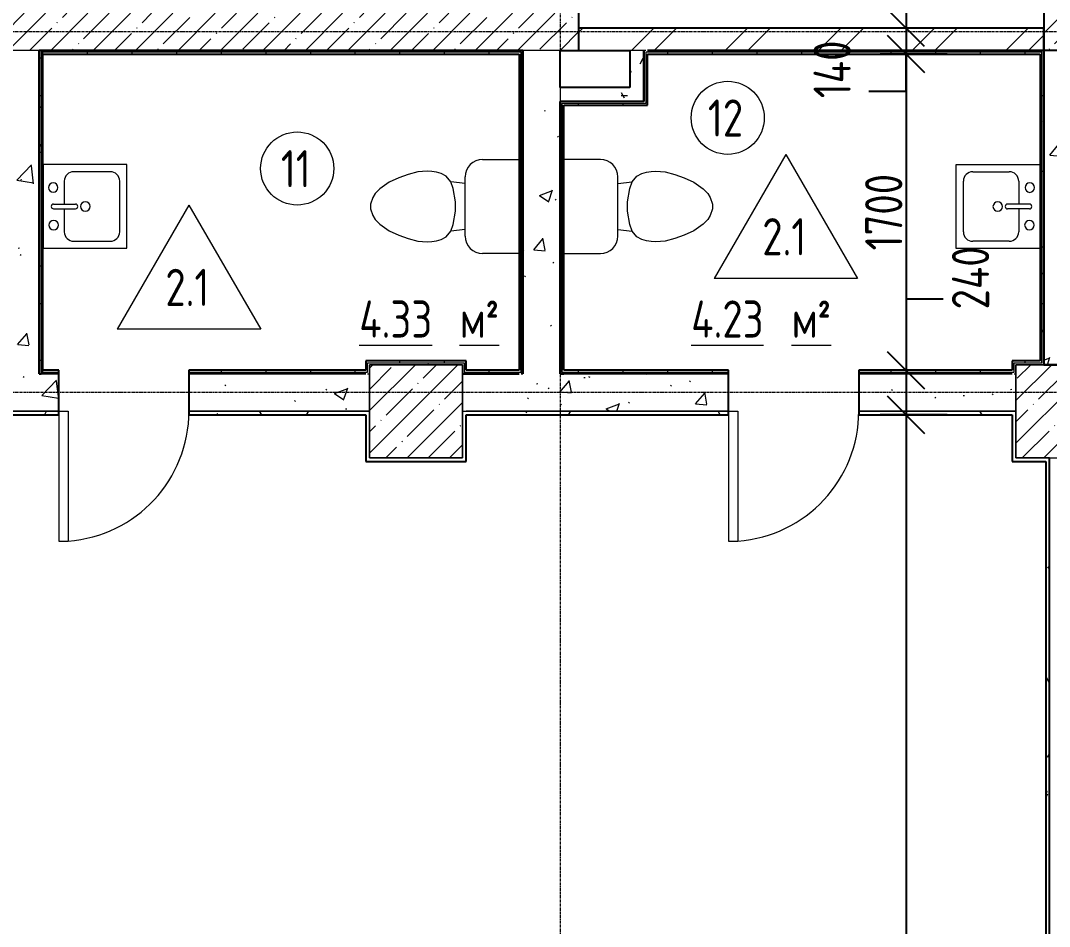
# Model space of a CAD drawing. Header units: millimetres. Extents: x -11854 to 4360091, y -19344 to 4989148.
# Drawn here: x 32643 to 38173, y 11977 to 16847 of the extents above; entities that cross this region are included whole.
import ezdxf

# ---------------------------------------------------------------- set-up
doc = ezdxf.new("R2010")
doc.units = ezdxf.units.MM
doc.linetypes.add('Линия сетки', pattern=[22.225, 12.7, -3.175, 3.175, -3.175])
doc.layers.get('0').update_dxf_attribs({"color": 254})
doc.layers.get('Defpoints').update_dxf_attribs({"color": 254})
for name, color, linetype, lineweight in [('A-ANNO-DIMS', 254, 'Continuous', 9), ('A-AREA-IDEN', 254, 'Continuous', 9), ('A-DOOR', 254, 'Continuous', 9), ('A-WALL', 254, 'Continuous', 9), ('P-SANR-FIXT', 254, 'Continuous', 9), ('S-GRID', 254, 'Continuous', 9)]:
    doc.layers.add(name, color=color, linetype=linetype, lineweight=lineweight)
doc.styles.add('ISOCPEUR', font='isocpeur.ttf', dxfattribs={"width": 0.8, "height": 200})
doc.styles.add('ISOCPEUR_B', font='', dxfattribs={"width": 0.8, "height": 200})
doc.styles.add('ISOCPEUR_B_1', font='', dxfattribs={"width": 0.8, "height": 200})
doc.styles.get('ISOCPEUR_B').set_extended_font_data('ISOCPEUR', bold=True)
doc.styles.get('ISOCPEUR_B_1').set_extended_font_data('ISOCPEUR', bold=True)
doc.dimstyles.new('2_0_мм_ISOCPEUR', dxfattribs={"dimscale": 304.8, "dimtxt": 199.196235, "dimasz": 0.656168, "dimexe": 0.459318, "dimexo": 0.625, "dimgap": 0.065617, "dimtad": 1, "dimdec": 0, "dimtxsty": 'ISOCPEUR', "dimblk1": 'OBLIQUE', "dimblk2": 'OBLIQUE', "dimsah": 1, "dimcen": 2.5, "dimdle": 0.164042, "dimazin": 3, "dimtfac": 1, "dimtix": 1, "dimtmove": 0, "dimatfit": 3, "dimfxl": 0.787402, "dimfxlon": 1, "dimtvp": 1, "dimarcsym": 2})
doc.dimstyles.new('2_0_мм_ISOCPEUR_1', dxfattribs={"dimscale": 304.8, "dimtxt": 199.196235, "dimasz": 0.656168, "dimexe": 0.459318, "dimexo": 0.625, "dimgap": 0.065617, "dimtad": 1, "dimdec": 0, "dimtxsty": 'ISOCPEUR', "dimblk1": 'OBLIQUE', "dimblk2": 'OBLIQUE', "dimsah": 1, "dimcen": 2.5, "dimdle": 0.164042, "dimazin": 3, "dimtfac": 1, "dimtix": 1, "dimtmove": 1, "dimatfit": 3, "dimfxl": 0.787402, "dimfxlon": 1, "dimtvp": 1, "dimarcsym": 2})
pattern_1 = [(50, (542041.7, 20914.14), (728.7365, -63.7558), [76.2, -838.2]), (355, (542041.7, 20914.14), (-140.9716, 764.2276), [60.96, -670.56]), (100.451, (542102.4, 20908.8), (587.77, 700.46675), [64.76, -712.36]), (46.184, (542041.7, 21117.3), (1084.3162, -168.171), [114.3, -1257.3]), (96.636, (542132, 21103.3), (949.61, 989.7098), [97.14, -1068.54]), (351.184, (542041.7, 21117.3), (949.6206, 989.7012), [91.44, -1005.84]), (21, (542143.3, 21066.54), (606.4579, -409.0606), [76.2, -838.2]), (326, (542143.3, 21066.54), (247.2083, 736.7529), [60.96, -670.56]), (71.451, (542193.8, 21032.46), (853.66825, 327.6855), [64.76, -712.36]), (37.5, (542041.67, 20914.14), (12.3547, 338.22012), [6.706, -655.726, 6.706, -674.014, -673.1]), (37.5, (542041.67, 20914.14), (12.3547, 338.22012), [-1343.152, 6.706, -666.394]), (7.5, (542041.67, 20914.14), (267.27887, 400.72213), [6.706, -381.406, 6.706, -640.486, -256.54]), (7.5, (542041.67, 20914.14), (267.27887, 400.72213), [-1035.304, 6.706, -249.834]), (327.5, (541815.1, 20914.14), (542.36333, -22.91534), [6.706, -247.294, 6.706, -785.774, -1051.56]), (327.5, (541815.1, 20914.14), (542.36333, -22.91534), [-1046.48, 6.706, -1044.854]), (317.5, (541713.5, 20914.14), (592.51696, 101.7071), [6.706, -323.494, 6.706, -519.582, -746.76]), (317.5, (541713.5, 20914.14), (592.51696, 101.7071), [-856.488, 6.706, -740.054])]
pattern_2 = [(45, (542041.67, 20914.14), (-114.049253, 114.049253), []), (45, (542155.72, 20914.14), (-114.049253, 114.049253), [201.613, -40.323, 3.353, -36.97])]
pattern_3 = [(0, (542041.67, 20914.14), (406.4, 101.6), [33.528, -271.272, 33.528, -271.272, -1625.6]), (0, (542041.67, 20914.14), (406.4, 101.6), [-609.6, 33.528, -576.072, 33.528, -271.272, -711.2]), (0, (542041.67, 20914.14), (406.4, 101.6), [-1524, 33.528, -169.672, 33.528, -474.472]), (120, (542194.07, 20964.94), (-291.188181, 301.152724), [33.528, -271.272, 33.528, -1896.872]), (120, (542194.07, 20964.94), (-291.188181, 301.152724), [-338.328, -271.272, 33.528, -576.072, -1016]), (120, (542194.07, 20964.94), (-291.188181, 301.152724), [-1219.2, 33.528, -271.272, 33.528, -677.672]), (120, (542194.07, 20964.94), (-291.188181, 301.152724), [-1557.528, -169.672, 33.528, -474.472]), (240, (542244.87, 21168.14), (-115.211819, -402.752724), [33.528, -271.272, 33.528, -1896.872]), (240, (542244.87, 21168.14), (-115.211819, -402.752724), [-338.328, -271.272, 33.528, -576.072, -1016]), (240, (542244.87, 21168.14), (-115.211819, -402.752724), [-1219.2, 33.528, -271.272, 33.528, -677.672]), (240, (542244.87, 21168.14), (-115.211819, -402.752724), [-1557.528, -169.672, 33.528, -474.472])]
pattern_4 = [(0, (542041.67, 20914.14), (0, 240), []), (90, (542041.67, 20914.14), (-240, 1e-14), [])]

# ---------------------------------------------------------------- blocks, each defined once
blk = doc.blocks.new('Одиночные-Щитовые - Дверной блок внутренний глухой ДГ 21х7 Л-4429184-1В')
at = {"layer": 'A-DOOR', "lineweight": 18}
for p, q in [((299, 100), (299, 798.1)), ((350, 798.1), (299, 798.1)), ((350, 100), (350, 798.1)), ((350, 100), (299, 100))]:
    blk.add_line(p, q, dxfattribs=at)
at = {"layer": 'A-DOOR'}
blk.add_arc((350, 100), 700, 94.1781, 180, dxfattribs=at)
blk = doc.blocks.new('Туалет-Домашний-3D - Туалет-Домашний-3D-2031272-1В')
at = {"layer": 'P-SANR-FIXT'}
for p, q in [((-253.4, 298.4), (-253.4, 494.7)), ((253.4, 494.7), (253.4, 298.4)), ((158.7, 203.8), (-158.8, 203.8)), ((-123.5, 203.8), (-132.3, 127)), ((123.5, 203.8), (132.3, 127)), ((-132.3, 127), (-162.6, 101.6)), ((-97.4, 139.7), (-132.3, 127)), ((-25.4, 152.4), (-97.4, 139.7)), ((25.4, 152.4), (-25.4, 152.4)), ((97.4, 139.7), (25.4, 152.4)), ((132.3, 127), (97.4, 139.7)), ((162.6, 101.6), (132.3, 127)), ((-177, 76.2), (-183.8, 50.8)), ((-162.6, 101.6), (-177, 76.2)), ((177, 76.2), (162.6, 101.6)), ((183.8, 50.8), (177, 76.2)), ((-188.3, 25.3), (-190.5, 0)), ((-190.5, 0), (-186.1, -50.6)), ((-183.8, 50.8), (-188.3, 25.3)), ((188.3, 25.3), (183.8, 50.8)), ((186.1, -50.6), (190.5, 0)), ((190.5, 0), (188.3, 25.3)), ((-186.1, -50.6), (-172.4, -101.6)), ((172.4, -101.6), (186.1, -50.6)), ((-172.4, -101.6), (-153.9, -152.4)), ((153.9, -152.4), (172.4, -101.6)), ((-153.9, -152.4), (-130.2, -203.2)), ((130.2, -203.2), (153.9, -152.4)), ((-130.2, -203.2), (-95, -254)), ((95, -254), (130.2, -203.2)), ((-95, -254), (-69.6, -279.4)), ((69.6, -279.4), (95, -254)), ((-69.6, -279.4), (-47.6, -292.1)), ((-47.6, -292.1), (-12.7, -304.8)), ((-12.7, -304.8), (12.7, -304.8)), ((12.7, -304.8), (47.6, -292.1)), ((47.6, -292.1), (69.6, -279.4))]:
    blk.add_line(p, q, dxfattribs=at)
for centre, start, end in [((-158.8, 298.4), 180, 270), ((158.7, 298.4), 270, 360)]:
    blk.add_arc(centre, 94.6, start, end, dxfattribs=at)
blk = doc.blocks.new('Кухонная мойка-Островок - 450 x 450 мм-2032278-1В')
at = {"layer": 'P-SANR-FIXT'}
for p, q in [((240.7, 227.3), (-209.3, 227.3)), ((-209.3, 227.3), (-209.3, -222.7)), ((240.7, -222.7), (240.7, 227.3)), ((3, 170.2), (3, 53.1)), ((28.4, 170.2), (28.4, 53.1)), ((3, 113), (-120.4, 113)), ((151.8, 113), (28.4, 113)), ((-171.2, 62.2), (-171.2, -133.8)), ((202.6, -133.8), (202.6, 62.2)), ((-120.4, -184.6), (151.8, -184.6)), ((-209.3, -222.7), (240.7, -222.7))]:
    blk.add_line(p, q, dxfattribs=at)
for centre, radius, start, end in [((-84.3, 170.2), 25.4, 360, 180), ((-84.3, 170.2), 25.4, 180, 360), ((15.7, 170.2), 12.7, 360, 180), ((117.3, 172.3), 25.4, 360, 180), ((117.3, 172.3), 25.4, 180, 0), ((-120.4, 62.2), 50.8, 90, 180), ((151.8, 62.2), 50.8, 360, 90), ((15.7, 0), 25.4, 360, 180), ((15.7, 0), 25.4, 180, 0), ((15.7, 53.1), 12.7, 180, 0), ((-120.4, -133.8), 50.8, 180, 270), ((151.8, -133.8), 50.8, 270, 0)]:
    blk.add_arc(centre, radius, start, end, dxfattribs=at)
blk = doc.blocks.new('Туалет-Домашний-3D - Туалет-Домашний-3D-2034792-1В')
at = {"layer": 'P-SANR-FIXT'}
for p, q in [((-95, 254), (-69.6, 279.4)), ((-69.6, 279.4), (-47.6, 292.1)), ((-47.6, 292.1), (-12.7, 304.8)), ((-12.7, 304.8), (12.7, 304.8)), ((12.7, 304.8), (47.6, 292.1)), ((47.6, 292.1), (69.6, 279.4)), ((69.6, 279.4), (95, 254)), ((-130.2, 203.2), (-95, 254)), ((95, 254), (130.2, 203.2)), ((-153.9, 152.4), (-130.2, 203.2)), ((130.2, 203.2), (153.9, 152.4)), ((-172.4, 101.6), (-153.9, 152.4)), ((153.9, 152.4), (172.4, 101.6)), ((-186.1, 50.6), (-172.4, 101.6)), ((172.4, 101.6), (186.1, 50.6)), ((-190.5, 0), (-186.1, 50.6)), ((186.1, 50.6), (190.5, 0)), ((-188.3, -25.3), (-190.5, 0)), ((-183.8, -50.8), (-188.3, -25.3)), ((-177, -76.2), (-183.8, -50.8)), ((183.8, -50.8), (177, -76.2)), ((188.3, -25.3), (183.8, -50.8)), ((190.5, 0), (188.3, -25.3)), ((-162.6, -101.6), (-177, -76.2)), ((-132.3, -127), (-162.6, -101.6)), ((162.6, -101.6), (132.3, -127)), ((177, -76.2), (162.6, -101.6)), ((-97.4, -139.7), (-132.3, -127)), ((-123.5, -203.8), (-132.3, -127)), ((-25.4, -152.4), (-97.4, -139.7)), ((25.4, -152.4), (-25.4, -152.4)), ((97.4, -139.7), (25.4, -152.4)), ((132.3, -127), (97.4, -139.7)), ((123.5, -203.8), (132.3, -127)), ((158.7, -203.8), (-158.8, -203.8)), ((-253.4, -298.4), (-253.4, -494.7)), ((253.4, -494.7), (253.4, -298.4))]:
    blk.add_line(p, q, dxfattribs=at)
for centre, start, end in [((-158.8, -298.4), 90, 180), ((158.7, -298.4), 0, 90)]:
    blk.add_arc(centre, 94.6, start, end, dxfattribs=at)
blk = doc.blocks.new('Кухонная мойка-Островок - 450 x 450 мм-2034793-1В')
at = {"layer": 'P-SANR-FIXT'}
for p, q in [((-209.3, 222.7), (240.7, 222.7)), ((-209.3, -227.3), (-209.3, 222.7)), ((240.7, 222.7), (240.7, -227.3)), ((-120.4, 184.6), (151.8, 184.6)), ((-171.2, -62.2), (-171.2, 133.8)), ((202.6, 133.8), (202.6, -62.2)), ((3, -170.2), (3, -53.1)), ((28.4, -170.2), (28.4, -53.1)), ((3, -113), (-120.4, -113)), ((151.8, -113), (28.4, -113)), ((240.7, -227.3), (-209.3, -227.3))]:
    blk.add_line(p, q, dxfattribs=at)
for centre, radius, start, end in [((-120.4, 133.8), 50.8, 90, 180), ((151.8, 133.8), 50.8, 360, 90), ((15.7, 0), 25.4, 360, 180), ((15.7, 0), 25.4, 180, 0), ((15.7, -53.1), 12.7, 360, 180), ((-120.4, -62.2), 50.8, 180, 270), ((151.8, -62.2), 50.8, 270, 0), ((-84.3, -170.2), 25.4, 0, 180), ((117.3, -172.3), 25.4, 360, 180), ((-84.3, -170.2), 25.4, 180, 0), ((15.7, -170.2), 12.7, 180, 360), ((117.3, -172.3), 25.4, 180, 0)]:
    blk.add_arc(centre, radius, start, end, dxfattribs=at)
blk = doc.blocks.new('АР-Марка-Помещения-Этаж_Секция_Номер - Номер-1294543-1В')
at = {"layer": 'A-AREA-IDEN'}
blk.add_circle((0, 1.219), 1.965, dxfattribs=at)
blk = doc.blocks.new('_Oblique')
at = {"color": 0, "linetype": 'ByBlock', "lineweight": -2}
blk.add_line((-0.5, -0.5), (0.5, 0.5), dxfattribs=at)
blk = doc.blocks.new('*D874')
at = {"layer": 'A-ANNO-DIMS', "color": 0, "lineweight": -2, "transparency": 16777216}
for p, q in [((37402, 17257.4), (37402, 17457.4)), ((37623, 17257.4), (37262, 17257.4)), ((37402, 17257.4), (37402, 16807.4)), ((37402, 17257.4), (37402, 16807.4)), ((37623, 16807.4), (37262, 16807.4)), ((37402, 16807.4), (37402, 16607.4))]:
    blk.add_line(p, q, dxfattribs=at)
at = {"layer": 'Defpoints', "color": 0, "transparency": 16777216}
for p in [(37642, 17257.4), (37402, 16807.4), (37642, 16807.4)]:
    blk.add_point(p, dxfattribs=at)
at = {"layer": 'A-ANNO-DIMS', "color": 0, "lineweight": -2, "transparency": 16777216, "xscale": 200, "yscale": 200, "zscale": 200}
for p, rotation in [((37402, 17257.4), 270), ((37402, 16807.4), 90)]:
    blk.add_blockref('_Oblique', p, dxfattribs=dict(at, rotation=rotation))
at = {"layer": 'A-ANNO-DIMS', "color": 0, "transparency": 16777216, "insert": (37120.7, 16888.5), "char_height": 200, "width": 418.312, "attachment_point": 1, "rotation": 90, "line_spacing_factor": 1.149209, "style": 'ISOCPEUR'}
blk.add_mtext('\\A1;450', dxfattribs=at)
blk = doc.blocks.new('*D875')
at = {"layer": 'A-ANNO-DIMS', "color": 0, "lineweight": -2, "transparency": 16777216}
for p, q in [((37402, 16857.4), (37402, 16617.4)), ((37623, 16807.4), (37262, 16807.4)), ((37623, 16667.4), (37262, 16667.4)), ((37402, 16467.4), (37402, 16667.4)), ((37202, 16467.4), (37402, 16467.4))]:
    blk.add_line(p, q, dxfattribs=at)
at = {"layer": 'Defpoints', "color": 0, "transparency": 16777216}
for p in [(37642, 16807.4), (37402, 16667.4), (37642, 16667.4)]:
    blk.add_point(p, dxfattribs=at)
at = {"layer": 'A-ANNO-DIMS', "color": 0, "lineweight": -2, "transparency": 16777216, "xscale": 200, "yscale": 200, "zscale": 200}
for p, rotation in [((37402, 16807.4), 90), ((37402, 16667.4), 270)]:
    blk.add_blockref('_Oblique', p, dxfattribs=dict(at, rotation=rotation))
at = {"layer": 'A-ANNO-DIMS', "color": 0, "transparency": 16777216, "insert": (36904.7, 16430), "char_height": 200, "width": 381.537, "attachment_point": 1, "rotation": 90, "line_spacing_factor": 1.149209, "style": 'ISOCPEUR'}
blk.add_mtext('\\A1;140', dxfattribs=at)
blk = doc.blocks.new('*D876')
at = {"layer": 'A-ANNO-DIMS', "color": 0, "lineweight": -2, "transparency": 16777216}
for p, q in [((37402, 16717.4), (37402, 14917.4)), ((37623, 16667.4), (37262, 16667.4)), ((37623, 14967.4), (37262, 14967.4))]:
    blk.add_line(p, q, dxfattribs=at)
at = {"layer": 'Defpoints', "color": 0, "transparency": 16777216}
for p in [(37642, 16667.4), (37402, 14967.4), (37642, 14967.4)]:
    blk.add_point(p, dxfattribs=at)
at = {"layer": 'A-ANNO-DIMS', "color": 0, "lineweight": -2, "transparency": 16777216, "xscale": 200, "yscale": 200, "zscale": 200}
for p, rotation in [((37402, 16667.4), 90), ((37402, 14967.4), 270)]:
    blk.add_blockref('_Oblique', p, dxfattribs=dict(at, rotation=rotation))
at = {"layer": 'A-ANNO-DIMS', "color": 0, "transparency": 16777216, "insert": (37282, 15817.4), "char_height": 200, "width": 496.458, "attachment_point": 5, "rotation": 90, "style": 'ISOCPEUR'}
blk.add_mtext('\\A1;1700', dxfattribs=at)
blk = doc.blocks.new('*D877')
at = {"layer": 'A-ANNO-DIMS', "color": 0, "lineweight": -2, "transparency": 16777216}
for p, q in [((37602, 15350.2), (37402, 15350.2)), ((37402, 15350.2), (37402, 14967.4)), ((37402, 15017.4), (37402, 14677.4)), ((37623, 14967.4), (37262, 14967.4)), ((37623, 14727.4), (37262, 14727.4))]:
    blk.add_line(p, q, dxfattribs=at)
at = {"layer": 'Defpoints', "color": 0, "transparency": 16777216}
for p in [(37642, 14967.4), (37402, 14727.4), (37642, 14727.4)]:
    blk.add_point(p, dxfattribs=at)
at = {"layer": 'A-ANNO-DIMS', "color": 0, "lineweight": -2, "transparency": 16777216, "xscale": 200, "yscale": 200, "zscale": 200}
for p, rotation in [((37402, 14967.4), 90), ((37402, 14727.4), 270)]:
    blk.add_blockref('_Oblique', p, dxfattribs=dict(at, rotation=rotation))
at = {"layer": 'A-ANNO-DIMS', "color": 0, "transparency": 16777216, "insert": (37648.7, 15294.4), "char_height": 200, "width": 418.312, "attachment_point": 1, "rotation": 90, "line_spacing_factor": 1.149209, "style": 'ISOCPEUR'}
blk.add_mtext('\\A1;240', dxfattribs=at)
blk = doc.blocks.new('*D878')
at = {"layer": 'A-ANNO-DIMS', "color": 0, "lineweight": -2, "transparency": 16777216}
for p, q in [((37402, 14777.4), (37402, 2192.4)), ((37623, 14727.4), (37262, 14727.4)), ((37623, 2242.4), (37262, 2242.4))]:
    blk.add_line(p, q, dxfattribs=at)
at = {"layer": 'Defpoints', "color": 0, "transparency": 16777216}
for p in [(37642, 14727.4), (37402, 2242.4), (37642, 2242.4)]:
    blk.add_point(p, dxfattribs=at)
at = {"layer": 'A-ANNO-DIMS', "color": 0, "lineweight": -2, "transparency": 16777216, "xscale": 200, "yscale": 200, "zscale": 200}
for p, rotation in [((37402, 14727.4), 90), ((37402, 2242.4), 270)]:
    blk.add_blockref('_Oblique', p, dxfattribs=dict(at, rotation=rotation))
at = {"layer": 'A-ANNO-DIMS', "color": 0, "transparency": 16777216, "insert": (37282, 8484.9), "char_height": 200, "width": 648.154, "attachment_point": 5, "rotation": 90, "style": 'ISOCPEUR'}
blk.add_mtext('\\A1;12485', dxfattribs=at)
blk = doc.blocks.new('МАРКА ПОМЕЩЕНИЯ - ПОЛЫ - МАРКА ПОМЕЩЕНИЯ - ПОЛЫ-6348053-1В')
at = {"layer": 'A-AREA-IDEN'}
for p, q in [((0, 4.233), (-3.855, -2.444)), ((0, 4.233), (3.855, -2.444)), ((3.855, -2.444), (-3.855, -2.444))]:
    blk.add_line(p, q, dxfattribs=at)

msp = doc.modelspace()

# ---------------------------------------------------------------- hatches: boundary and pattern name
at = {"layer": 'A-WALL'}
h = msp.add_hatch(dxfattribs=at)
h.set_pattern_fill('FP_2', color=8, style=0, pattern_type=2)
h.set_pattern_definition(pattern_2)
h.paths.add_polyline_path([(38342.6, 16687.4), (38342.6, 22917.4), (38142.6, 22917.4), (38142.6, 16687.4)])
h = msp.add_hatch(dxfattribs=at)
h.set_pattern_fill('FP_2', color=8, style=0, pattern_type=2)
h.set_pattern_definition(pattern_2)
h.paths.add_polyline_path([(35642.6, 16687.4), (35642.6, 16887.4), (31442.6, 16887.4), (31442.6, 16687.4), (35542.5, 16687.4)])
h = msp.add_hatch(dxfattribs=at)
h.set_pattern_fill('FP_3', color=8, style=0, pattern_type=2)
h.set_pattern_definition([(45, (542041.67, 20914.14), (-251.44717, 251.44717), []), (45, (542041.67, 21295.14), (-251.44717, 251.44717), [])])
h.paths.add_polyline_path([(38141.8, 16687.4), (38141.8, 16807.4), (35641.8, 16807.4), (35641.8, 16687.4), (37986.3, 16687.4)])
h = msp.add_hatch(dxfattribs=at)
h.set_pattern_fill('FP_1', color=8, style=0, pattern_type=2)
h.set_pattern_definition(pattern_1)
h.paths.add_polyline_path([(32742.6, 14947.4), (32742.6, 16687.4), (32542.6, 16687.4), (32542.6, 14947.4)])
h = msp.add_hatch(dxfattribs=at)
h.set_pattern_fill('FP_5', color=8, style=0, pattern_type=2)
h.set_pattern_definition(pattern_3)
h.paths.add_polyline_path([(32742.6, 14947.4), (32752.6, 14947.4), (32752.6, 16687.4), (32742.6, 16687.4), (32742.6, 15325.7)])
h = msp.add_hatch(dxfattribs=at)
h.set_pattern_fill('FP_5', color=8, style=0, pattern_type=2)
h.set_pattern_definition(pattern_3)
h.paths.add_polyline_path([(35332.5, 16677.4), (35332.5, 16687.4), (32752.6, 16687.4), (32752.6, 16677.4), (35322.5, 16677.4)])
h = msp.add_hatch(dxfattribs=at)
h.set_pattern_fill('FP_6', color=8, style=0, pattern_type=2)
h.set_pattern_definition(pattern_4)
h.paths.add_polyline_path([(32752.6, 14957.4), (32762.6, 14957.4), (32762.6, 16677.4), (32752.6, 16677.4), (32752.6, 15325.7)])
h = msp.add_hatch(dxfattribs=at)
h.set_pattern_fill('FP_6', color=8, style=0, pattern_type=2)
h.set_pattern_definition(pattern_4)
h.paths.add_polyline_path([(32762.6, 16667.4), (35322.5, 16667.4), (35322.5, 16677.4), (32762.6, 16677.4)])
h = msp.add_hatch(dxfattribs=at)
h.set_pattern_fill('FP_6', color=8, style=0, pattern_type=2)
h.set_pattern_definition(pattern_4)
h.paths.add_polyline_path([(35322.5, 14957.4), (35332.5, 14957.4), (35332.5, 16677.4), (35322.5, 16677.4), (35322.5, 14967.4)])
h = msp.add_hatch(dxfattribs=at)
h.set_pattern_fill('FP_5', color=8, style=0, pattern_type=2)
h.set_pattern_definition(pattern_3)
h.paths.add_polyline_path([(35342.5, 14947.4), (35342.5, 16687.4), (35332.5, 16687.4), (35332.5, 14947.4)])
h = msp.add_hatch(dxfattribs=at)
h.set_pattern_fill('FP_1', color=8, style=0, pattern_type=2)
h.set_pattern_definition(pattern_1)
h.paths.add_polyline_path([(35542.5, 14947.4), (35542.5, 16687.4), (35342.5, 16687.4), (35342.5, 14947.4)])
h = msp.add_hatch(dxfattribs=at)
h.set_pattern_fill('FP_5', color=8, style=0, pattern_type=2)
h.set_pattern_definition(pattern_3)
h.paths.add_polyline_path([(35992.6, 16487.4), (35992.6, 16687.4), (35917.6, 16687.4), (35917.6, 16487.4)])
h = msp.add_hatch(dxfattribs=at)
h.set_pattern_fill('FP_5', color=8, style=0, pattern_type=2)
h.set_pattern_definition(pattern_3)
h.paths.add_polyline_path([(38122.6, 16677.4), (38132.6, 16677.4), (38132.6, 16687.4), (36002.6, 16687.4), (36002.6, 16677.4), (37986.3, 16677.4)])
h = msp.add_hatch(dxfattribs=at)
h.set_pattern_fill('FP_6', color=8, style=0, pattern_type=2)
h.set_pattern_definition(pattern_4)
h.paths.add_polyline_path([(36012.6, 16402.4), (36012.6, 16677.4), (36002.6, 16677.4), (36002.6, 16402.4)])
h = msp.add_hatch(dxfattribs=at)
h.set_pattern_fill('FP_6', color=8, style=0, pattern_type=2)
h.set_pattern_definition(pattern_4)
h.paths.add_polyline_path([(38122.6, 16667.4), (38122.6, 16677.4), (36012.6, 16677.4), (36012.6, 16667.4), (37986.3, 16667.4)])
h = msp.add_hatch(dxfattribs=at)
h.set_pattern_fill('FP_6', color=8, style=0, pattern_type=2)
h.set_pattern_definition(pattern_4)
h.paths.add_polyline_path([(38122.6, 15017.4), (38132.6, 15017.4), (38132.6, 16677.4), (38122.6, 16677.4), (38122.6, 15325.7)])
h = msp.add_hatch(dxfattribs=at)
h.set_pattern_fill('FP_5', color=8, style=0, pattern_type=2)
h.set_pattern_definition(pattern_3)
h.paths.add_polyline_path([(38142.6, 15007.4), (38142.6, 16687.4), (38132.6, 16687.4), (38132.6, 15007.4)])
h = msp.add_hatch(dxfattribs=at)
h.set_pattern_fill('FP_1', color=8, style=0, pattern_type=2)
h.set_pattern_definition(pattern_1)
h.paths.add_polyline_path([(38342.6, 14997.4), (38342.6, 16687.4), (38142.6, 16687.4), (38142.6, 14997.4)])
h = msp.add_hatch(dxfattribs=at)
h.set_pattern_fill('FP_5', color=8, style=0, pattern_type=2)
h.set_pattern_definition(pattern_3)
h.paths.add_polyline_path([(35992.6, 16412.4), (35992.6, 16487.4), (35542.5, 16487.4), (35542.5, 16412.4), (35693.4, 16412.4)])
h = msp.add_hatch(dxfattribs=at)
h.set_pattern_fill('FP_5', color=8, style=0, pattern_type=2)
h.set_pattern_definition(pattern_3)
h.paths.add_polyline_path([(35542.6, 14947.4), (35552.6, 14947.4), (35552.6, 16412.4), (35542.6, 16412.4), (35542.6, 15325.7)])
h = msp.add_hatch(dxfattribs=at)
h.set_pattern_fill('FP_6', color=8, style=0, pattern_type=2)
h.set_pattern_definition(pattern_4)
h.paths.add_polyline_path([(35552.6, 14957.4), (35562.6, 14957.4), (35562.6, 16402.4), (35552.6, 16402.4), (35552.6, 15325.7)])
h = msp.add_hatch(dxfattribs=at)
h.set_pattern_fill('FP_6', color=8, style=0, pattern_type=2)
h.set_pattern_definition(pattern_4)
h.paths.add_polyline_path([(35562.6, 16392.4), (36012.6, 16392.4), (36012.6, 16402.4), (35562.6, 16402.4)])
h = msp.add_hatch(dxfattribs=at)
h.set_pattern_fill('FP_6', color=8, style=0, pattern_type=2)
h.set_pattern_definition(pattern_4)
h.paths.add_polyline_path([(35027.6, 15007.4), (35027.6, 15017.4), (34507.6, 15017.4), (34507.6, 15007.4), (35017.6, 15007.4)])
h = msp.add_hatch(dxfattribs=at)
h.set_pattern_fill('FP_5', color=8, style=0, pattern_type=2)
h.set_pattern_definition(pattern_3)
h.paths.add_polyline_path([(35017.6, 14997.4), (35017.6, 15007.4), (34517.6, 15007.4), (34517.6, 14997.4), (34776.2, 14997.4)])
h = msp.add_hatch(dxfattribs=at)
h.set_pattern_fill('FP_2', color=8, style=0, pattern_type=2)
h.set_pattern_definition(pattern_2)
h.paths.add_polyline_path([(35017.6, 14497.4), (35017.6, 14997.4), (34517.6, 14997.4), (34517.6, 14497.4), (34776.2, 14497.4)])
h = msp.add_hatch(dxfattribs=at)
h.set_pattern_fill('FP_6', color=8, style=0, pattern_type=2)
h.set_pattern_definition(pattern_4)
h.paths.add_polyline_path([(37982.6, 15007.4), (38132.6, 15007.4), (38132.6, 15017.4), (37982.6, 15017.4)])
h = msp.add_hatch(dxfattribs=at)
h.set_pattern_fill('FP_2', color=8, style=0, pattern_type=2)
h.set_pattern_definition(pattern_2)
h.paths.add_polyline_path([(38492.6, 14497.4), (38492.6, 14997.4), (37992.6, 14997.4), (37992.6, 14497.4), (38444.9, 14497.4)])
h = msp.add_hatch(dxfattribs=at)
h.set_pattern_fill('FP_1', color=8, style=0, pattern_type=2)
h.set_pattern_definition(pattern_1)
h.paths.add_polyline_path([(41042.6, 14747.4), (41042.6, 14947.4), (38492.6, 14947.4), (38492.6, 14747.4), (40279.3, 14747.4)])
h.paths.add_polyline_path([(37992.6, 14747.4), (37992.6, 14947.4), (37147.6, 14947.4), (37147.6, 14747.4), (37527.7, 14747.4)])
h.paths.add_polyline_path([(36447.6, 14747.4), (36447.6, 14947.4), (35017.6, 14947.4), (35017.6, 14747.4), (35693.4, 14747.4)])
h.paths.add_polyline_path([(34517.6, 14747.4), (34517.6, 14947.4), (33547.6, 14947.4), (33547.6, 14747.4)])
h.paths.add_polyline_path([(32847.6, 14747.4), (32847.6, 14947.4), (31792.6, 14947.4), (31792.6, 14747.4), (32024.7, 14747.4)])
h.paths.add_polyline_path([(31292.6, 14747.4), (31292.6, 14947.4), (28142.6, 14947.4), (28142.6, 14747.4), (31107.5, 14747.4)])
h = msp.add_hatch(dxfattribs=at)
h.set_pattern_fill('FP_5', color=8, style=0, pattern_type=2)
h.set_pattern_definition(pattern_3)
h.paths.add_polyline_path([(34507.6, 14947.4), (34507.6, 14957.4), (33547.6, 14957.4), (33547.6, 14947.4), (34497.6, 14947.4)])
h.paths.add_polyline_path([(32847.6, 14947.4), (32847.6, 14957.4), (32752.6, 14957.4), (32752.6, 14947.4), (32762.6, 14947.4)])
h = msp.add_hatch(dxfattribs=at)
h.set_pattern_fill('FP_6', color=8, style=0, pattern_type=2)
h.set_pattern_definition(pattern_4)
h.paths.add_polyline_path([(34497.6, 14957.4), (34497.6, 14967.4), (33547.6, 14967.4), (33547.6, 14957.4)])
h.paths.add_polyline_path([(32847.6, 14957.4), (32847.6, 14967.4), (32762.6, 14967.4), (32762.6, 14957.4)])
h = msp.add_hatch(dxfattribs=at)
h.set_pattern_fill('FP_5', color=8, style=0, pattern_type=2)
h.set_pattern_definition(pattern_3)
h.paths.add_polyline_path([(35332.5, 14947.4), (35332.5, 14957.4), (35027.6, 14957.4), (35027.6, 14947.4), (35322.5, 14947.4)])
h = msp.add_hatch(dxfattribs=at)
h.set_pattern_fill('FP_6', color=8, style=0, pattern_type=2)
h.set_pattern_definition(pattern_4)
h.paths.add_polyline_path([(35037.6, 14957.4), (35322.5, 14957.4), (35322.5, 14967.4), (35037.6, 14967.4)])
h = msp.add_hatch(dxfattribs=at)
h.set_pattern_fill('FP_5', color=8, style=0, pattern_type=2)
h.set_pattern_definition(pattern_3)
h.paths.add_polyline_path([(36447.6, 14947.4), (36447.6, 14957.4), (35552.6, 14957.4), (35552.6, 14947.4), (35693.4, 14947.4)])
h.paths.add_polyline_path([(37147.6, 14947.4), (37982.6, 14947.4), (37982.6, 14957.4), (37147.6, 14957.4)])
h = msp.add_hatch(dxfattribs=at)
h.set_pattern_fill('FP_6', color=8, style=0, pattern_type=2)
h.set_pattern_definition(pattern_4)
h.paths.add_polyline_path([(36447.6, 14957.4), (36447.6, 14967.4), (35562.6, 14967.4), (35562.6, 14957.4), (35693.4, 14957.4)])
h.paths.add_polyline_path([(37972.6, 14957.4), (37972.6, 14967.4), (37147.6, 14967.4), (37147.6, 14957.4), (37527.7, 14957.4)])
h = msp.add_hatch(dxfattribs=at)
h.set_pattern_fill('FP_5', color=8, style=0, pattern_type=2)
h.set_pattern_definition(pattern_3)
h.paths.add_polyline_path([(34517.6, 14727.4), (34517.6, 14747.4), (33547.6, 14747.4), (33547.6, 14727.4), (34497.6, 14727.4)])
h.paths.add_polyline_path([(32847.6, 14727.4), (32847.6, 14747.4), (31792.6, 14747.4), (31792.6, 14727.4), (32024.7, 14727.4)])
h = msp.add_hatch(dxfattribs=at)
h.set_pattern_fill('FP_5', color=8, style=0, pattern_type=2)
h.set_pattern_definition(pattern_3)
h.paths.add_polyline_path([(34517.6, 14477.4), (34517.6, 14727.4), (34497.6, 14727.4), (34497.6, 14477.4)])
h = msp.add_hatch(dxfattribs=at)
h.set_pattern_fill('FP_5', color=8, style=0, pattern_type=2)
h.set_pattern_definition(pattern_3)
h.paths.add_polyline_path([(37972.6, 14727.4), (37992.6, 14727.4), (37992.6, 14747.4), (37147.6, 14747.4), (37147.6, 14727.4), (37527.7, 14727.4)])
h.paths.add_polyline_path([(36447.6, 14727.4), (36447.6, 14747.4), (35037.6, 14747.4), (35037.6, 14727.4), (35693.4, 14727.4)])
h = msp.add_hatch(dxfattribs=at)
h.set_pattern_fill('FP_5', color=8, style=0, pattern_type=2)
h.set_pattern_definition(pattern_3)
h.paths.add_polyline_path([(38152.6, 9267.4), (38172.6, 9267.4), (38172.6, 14477.4), (38152.6, 14477.4), (38152.6, 9287.4)])

# ---------------------------------------------------------------- linework, layer by layer
at = {"layer": 'A-WALL', "color": 8, "lineweight": 25}
for p, q in [((35642.6, 16687.4), (35642.6, 17257.4)), ((38142.6, 17257.4), (38142.6, 14997.4)), ((38141.8, 16807.4), (35641.8, 16807.4)), ((35641.8, 16807.4), (35641.8, 16687.4)), ((38141.8, 16687.4), (38141.8, 16807.4)), ((32742.6, 14947.4), (32742.6, 16687.4)), ((32742.6, 16687.4), (35342.5, 16687.4)), ((32742.6, 16687.4), (32742.6, 14947.4)), ((35342.5, 16687.4), (32742.6, 16687.4)), ((32762.6, 14967.4), (32762.6, 16667.4)), ((32762.6, 16667.4), (35322.5, 16667.4)), ((35322.5, 16667.4), (35322.5, 14967.4)), ((35342.5, 16687.4), (35342.5, 14947.4)), ((35342.5, 14947.4), (35342.5, 16687.4)), ((35542.5, 16487.4), (35542.5, 16687.4)), ((35542.5, 16687.4), (35642.6, 16687.4)), ((35641.8, 16687.4), (35917.6, 16687.4)), ((35917.6, 16687.4), (35917.6, 16487.4)), ((35992.6, 16412.4), (35992.6, 16687.4)), ((35992.6, 16687.4), (35992.6, 16412.4)), ((36012.6, 16687.4), (38141.8, 16687.4)), ((38142.6, 16687.4), (36012.6, 16687.4)), ((36012.6, 16392.4), (36012.6, 16667.4)), ((36012.6, 16667.4), (38122.6, 16667.4)), ((38122.6, 16667.4), (38122.6, 15017.4)), ((38362.6, 16687.4), (38142.6, 16687.4)), ((38142.6, 14997.4), (38142.6, 16687.4)), ((35917.6, 16487.4), (35542.5, 16487.4)), ((35542.5, 14947.4), (35542.5, 16412.4)), ((35992.6, 16412.4), (35542.5, 16412.4)), ((35542.6, 16412.4), (35542.6, 14947.4)), ((35562.6, 14967.4), (35562.6, 16392.4)), ((35562.6, 16392.4), (36012.6, 16392.4)), ((35037.6, 15017.4), (34497.6, 15017.4)), ((34497.6, 15017.4), (34497.6, 14967.4)), ((35037.6, 14967.4), (35037.6, 15017.4)), ((38122.6, 15017.4), (37972.6, 15017.4)), ((37972.6, 15017.4), (37972.6, 14967.4)), ((38342.6, 14997.4), (38142.6, 14997.4)), ((38142.6, 14997.4), (38342.6, 14997.4)), ((32762.6, 14947.4), (32742.6, 14947.4)), ((32742.6, 14947.4), (32752.6, 14947.4)), ((32847.6, 14967.4), (32762.6, 14967.4)), ((32847.6, 14947.4), (32847.6, 14967.4)), ((32847.6, 14747.4), (32847.6, 14947.4)), ((34497.6, 14967.4), (33547.6, 14967.4)), ((33547.6, 14967.4), (33547.6, 14947.4)), ((33547.6, 14947.4), (33547.6, 14747.4)), ((35322.5, 14947.4), (35017.6, 14947.4)), ((35017.6, 14947.4), (35322.5, 14947.4)), ((35322.5, 14967.4), (35037.6, 14967.4)), ((35562.6, 14947.4), (35542.5, 14947.4)), ((35542.6, 14947.4), (35562.6, 14947.4)), ((36447.6, 14967.4), (35562.6, 14967.4)), ((36447.6, 14947.4), (36447.6, 14967.4)), ((36447.6, 14747.4), (36447.6, 14947.4)), ((37972.6, 14967.4), (37147.6, 14967.4)), ((37147.6, 14967.4), (37147.6, 14947.4)), ((37147.6, 14947.4), (37147.6, 14747.4)), ((31812.6, 14727.4), (32847.6, 14727.4)), ((32847.6, 14727.4), (32847.6, 14747.4)), ((33547.6, 14747.4), (33547.6, 14727.4)), ((33547.6, 14727.4), (34497.6, 14727.4)), ((34497.6, 14727.4), (34497.6, 14477.4)), ((35037.6, 14477.4), (35037.6, 14727.4)), ((35037.6, 14727.4), (36447.6, 14727.4)), ((36447.6, 14727.4), (36447.6, 14747.4)), ((37147.6, 14747.4), (37147.6, 14727.4)), ((37147.6, 14727.4), (37972.6, 14727.4)), ((37972.6, 14727.4), (37972.6, 14477.4)), ((38172.6, 9267.4), (38172.6, 14497.4)), ((34497.6, 14477.4), (35037.6, 14477.4)), ((37972.6, 14477.4), (38152.6, 14477.4)), ((38152.6, 14477.4), (38152.6, 9287.4))]:
    msp.add_line(p, q, dxfattribs=at)
at = {"layer": 'A-WALL', "color": 8}
for p, q in [((32742.6, 16687.4), (32542.6, 16687.4)), ((32752.6, 16677.4), (32752.6, 14957.4)), ((35332.5, 16677.4), (32752.6, 16677.4)), ((35332.5, 14957.4), (35332.5, 16677.4)), ((35542.5, 16687.4), (35342.5, 16687.4)), ((36002.6, 16687.4), (35917.6, 16687.4)), ((36002.6, 16677.4), (36002.6, 16402.4)), ((38132.6, 16677.4), (36002.6, 16677.4)), ((38132.6, 15007.4), (38132.6, 16677.4)), ((35542.5, 16487.4), (35542.5, 16412.4)), ((35552.6, 16402.4), (35552.6, 14957.4)), ((36002.6, 16402.4), (35552.6, 16402.4)), ((34507.6, 15007.4), (35027.6, 15007.4)), ((34507.6, 14957.4), (34507.6, 15007.4)), ((35017.6, 14997.4), (34517.6, 14997.4)), ((34517.6, 14997.4), (34517.6, 14947.4)), ((34517.6, 14997.4), (35017.6, 14997.4)), ((34517.6, 14947.4), (34517.6, 14997.4)), ((35017.6, 14947.4), (35017.6, 14997.4)), ((35017.6, 14997.4), (35017.6, 14947.4)), ((35027.6, 15007.4), (35027.6, 14957.4)), ((37982.6, 15007.4), (38132.6, 15007.4)), ((37982.6, 14957.4), (37982.6, 15007.4)), ((38142.6, 14997.4), (37992.6, 14997.4)), ((37992.6, 14997.4), (37992.6, 14947.4)), ((37992.6, 14997.4), (38142.6, 14997.4)), ((37992.6, 14947.4), (37992.6, 14997.4)), ((32752.6, 14957.4), (32847.6, 14957.4)), ((32752.6, 14947.4), (32847.6, 14947.4)), ((32847.6, 14947.4), (32762.6, 14947.4)), ((33547.6, 14957.4), (34507.6, 14957.4)), ((34497.6, 14947.4), (33547.6, 14947.4)), ((33547.6, 14947.4), (34497.6, 14947.4)), ((34507.6, 14947.4), (34517.6, 14947.4)), ((34517.6, 14947.4), (34517.6, 14747.4)), ((34517.6, 14747.4), (34517.6, 14947.4)), ((35017.6, 14747.4), (35017.6, 14947.4)), ((35017.6, 14947.4), (35017.6, 14747.4)), ((35027.6, 14957.4), (35332.5, 14957.4)), ((35332.5, 14947.4), (35342.5, 14947.4)), ((35552.6, 14957.4), (36447.6, 14957.4)), ((36447.6, 14947.4), (35562.6, 14947.4)), ((35562.6, 14947.4), (36447.6, 14947.4)), ((37147.6, 14957.4), (37982.6, 14957.4)), ((37972.6, 14947.4), (37147.6, 14947.4)), ((37147.6, 14947.4), (37972.6, 14947.4)), ((37982.6, 14947.4), (37992.6, 14947.4)), ((37992.6, 14947.4), (37992.6, 14747.4)), ((37992.6, 14747.4), (37992.6, 14947.4)), ((31792.6, 14747.4), (32847.6, 14747.4)), ((32847.6, 14747.4), (31792.6, 14747.4)), ((33547.6, 14747.4), (34517.6, 14747.4)), ((34517.6, 14747.4), (33547.6, 14747.4)), ((34517.6, 14747.4), (34517.6, 14727.4)), ((34517.6, 14497.4), (34517.6, 14747.4)), ((34517.6, 14727.4), (34517.6, 14497.4)), ((35017.6, 14497.4), (35017.6, 14747.4)), ((35017.6, 14747.4), (36447.6, 14747.4)), ((35017.6, 14747.4), (35017.6, 14497.4)), ((36447.6, 14747.4), (35037.6, 14747.4)), ((37147.6, 14747.4), (37992.6, 14747.4)), ((37992.6, 14747.4), (37147.6, 14747.4)), ((37992.6, 14747.4), (37992.6, 14727.4)), ((37992.6, 14497.4), (37992.6, 14747.4)), ((37992.6, 14727.4), (37992.6, 14497.4)), ((34517.6, 14497.4), (35017.6, 14497.4)), ((35017.6, 14497.4), (34517.6, 14497.4)), ((37992.6, 14497.4), (38172.6, 14497.4)), ((38172.6, 14497.4), (37992.6, 14497.4)), ((38172.6, 14497.4), (38372.6, 14497.4))]:
    msp.add_line(p, q, dxfattribs=at)
at = {"layer": 'S-GRID', "color": 8, "linetype": 'Линия сетки'}
for p, q in [((35542.6, 26233.7), (35542.6, -3782.8)), ((52010.5, 16787.4), (20926.5, 16787.4)), ((52010.5, 14847.4), (20926.5, 14847.4))]:
    msp.add_line(p, q, dxfattribs=at)

# ---------------------------------------------------------------- block references
at = {"layer": 'A-AREA-IDEN', "color": 8, "xscale": 99.99999999999991, "yscale": 99.99999999999991, "zscale": 99.99999999999991}
for name, p in [('АР-Марка-Помещения-Этаж_Секция_Номер - Номер-1294543-1В', (36443.5, 16202.6)), ('АР-Марка-Помещения-Этаж_Секция_Номер - Номер-1294543-1В', (34129.5, 15930.2)), ('МАРКА ПОМЕЩЕНИЯ - ПОЛЫ - МАРКА ПОМЕЩЕНИЯ - ПОЛЫ-6348053-1В', (36756, 15704.7)), ('МАРКА ПОМЕЩЕНИЯ - ПОЛЫ - МАРКА ПОМЕЩЕНИЯ - ПОЛЫ-6348053-1В', (33547.6, 15432.3))]:
    msp.add_blockref(name, p, dxfattribs=at)
at = {"layer": 'A-DOOR', "color": 8, "rotation": 179.9999502315136}
for p in [(33197.6, 14847.4), (36797.6, 14847.4)]:
    msp.add_blockref('Одиночные-Щитовые - Дверной блок внутренний глухой ДГ 21х7 Л-4429184-1В', p, dxfattribs=at)
at = {"layer": 'P-SANR-FIXT', "color": 8}
for name, p, rotation in [('Туалет-Домашний-3D - Туалет-Домашний-3D-2031272-1В', (34827.8, 15847.8), 270.000000000033), ('Туалет-Домашний-3D - Туалет-Домашний-3D-2034792-1В', (36057.3, 15847.8), 269.9999999999849), ('Кухонная мойка-Островок - 450 x 450 мм-2032278-1В', (32990.6, 15832.3), 89.99999999999038), ('Кухонная мойка-Островок - 450 x 450 мм-2034793-1В', (37894.5, 15832.1), 90.00000000002748)]:
    msp.add_blockref(name, p, dxfattribs=dict(at, rotation=rotation))

# ---------------------------------------------------------------- texts
at = {"layer": 'A-AREA-IDEN', "color": 8, "char_height": 200, "attachment_point": 1}
for s, insert, width, style in [('12', (36337, 16423.4), 250.126, 'ISOCPEUR_B'), ('11', (34041.8, 16151), 205.232, 'ISOCPEUR_B'), ('2.1', (36629, 15785.3), 295.021, 'ISOCPEUR'), ('2.1', (33420.6, 15512.9), 295.021, 'ISOCPEUR'), ('\\L4.33 ', (34462.9, 15342.7), 654.177, 'ISOCPEUR_B'), ('\\L\\fISOCPEUR|b1|i0|c238|p34|;\\W.8;\\L²', (35140.2, 15342.7), 128.27, 'ISOCPEUR_B_1'), ('\\L4.23 ', (36247.1, 15342.7), 654.177, 'ISOCPEUR_B'), ('\\L\\fISOCPEUR|b1|i0|c238|p34|;\\W.8;\\L²', (36924.4, 15342.7), 128.27, 'ISOCPEUR_B_1'), ('\\L\\fISOCPEUR|b1|i0|c204|p34|;\\W.8;\\Lм', (35002.6, 15342.7), 166.751, 'ISOCPEUR_B'), ('\\L\\fISOCPEUR|b1|i0|c204|p34|;\\W.8;\\Lм', (36786.8, 15342.7), 166.751, 'ISOCPEUR_B')]:
    msp.add_mtext(s, dxfattribs=dict(at, insert=insert, width=width, style=style))

# ---------------------------------------------------------------- dimensions: what is measured, and where the dimension line sits
at = {"layer": 'A-ANNO-DIMS', "color": 8}
for base, p1, p2, override, picture, middle in [((37402, 16807.4), (37642, 17257.4), (37642, 16807.4), {"dimfxl": 449.99927}, '*D874', (37254, 17097.7)), ((37402, 16667.4), (37642, 16807.4), (37642, 16667.4), {"dimfxl": 140}, '*D875', (37254, 16489.5)), ((37402, 14727.4), (37642, 14967.4), (37642, 14727.4), {"dimfxl": 239.996091}, '*D877', (37639.2, 15350.2))]:
    dim = msp.add_linear_dim(base=base, p1=p1, p2=p2, angle=90, dimstyle='2_0_мм_ISOCPEUR_1', override=override, dxfattribs=at)
    dim.commit()
    dim.dimension.update_dxf_attribs({"geometry": picture, "text_midpoint": middle, "dimtype": 160, "text_rotation": 90})
for base, p1, p2, override, picture, middle in [((37402, 14967.4), (37642, 16667.4), (37642, 14967.4), {"dimfxl": 1700.001366}, '*D876', (37282, 15817.4)), ((37402, 2242.4), (37642, 14727.4), (37642, 2242.4), {"dimfxl": 12485.002543}, '*D878', (37282, 8484.9))]:
    dim = msp.add_linear_dim(base=base, p1=p1, p2=p2, angle=90, dimstyle='2_0_мм_ISOCPEUR', override=override, dxfattribs=at)
    dim.commit()
    dim.dimension.update_dxf_attribs({"geometry": picture, "text_midpoint": middle})

doc.saveas('drawing.dxf')
